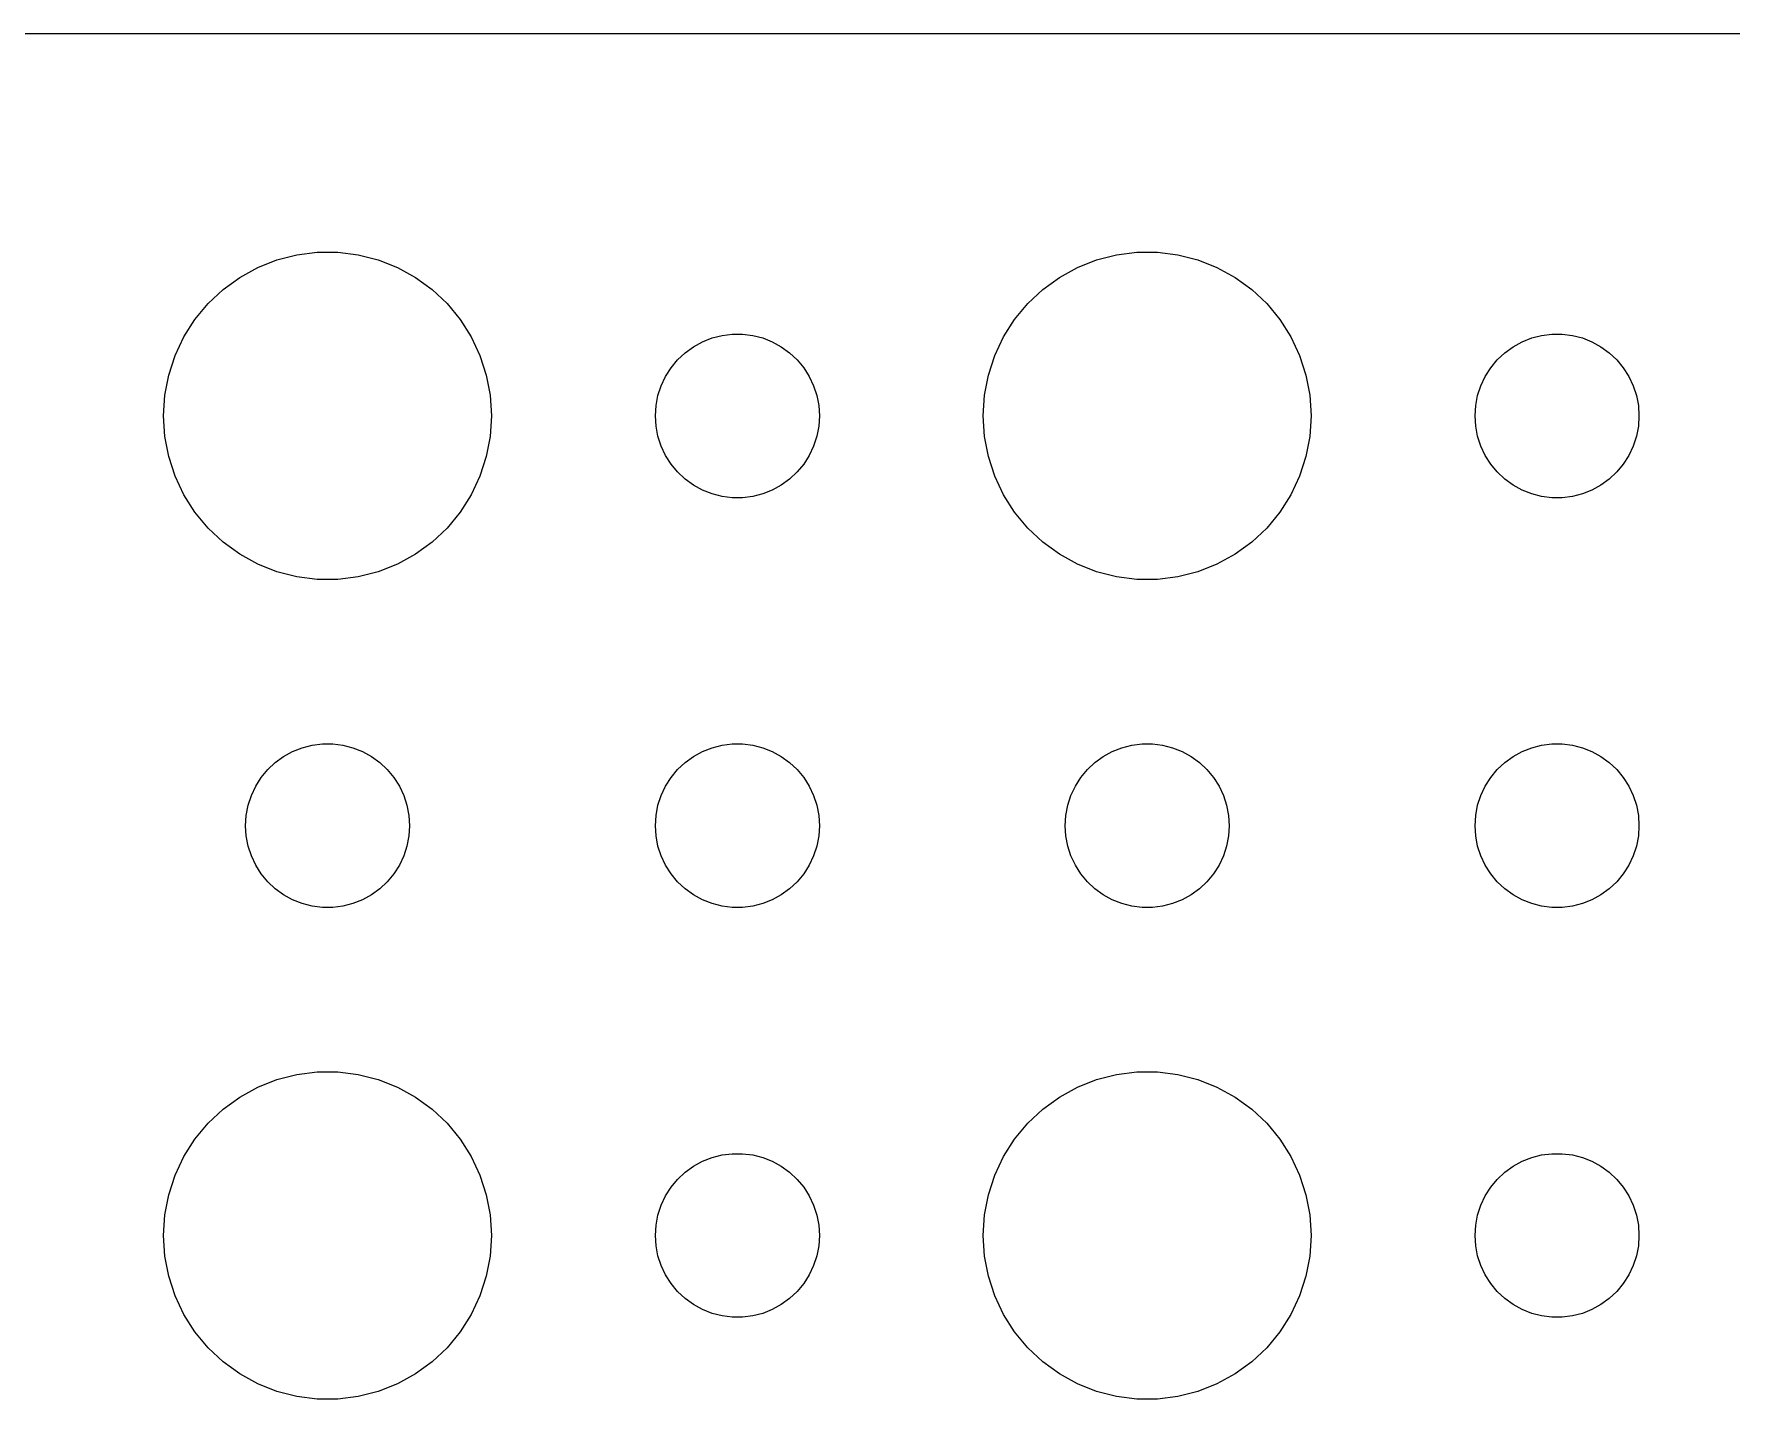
# Model space of a CAD drawing. Header units: metres. Extents: x -134 to 134, y 176 to 394.
# Drawn here: x -102.87 to -71.81, y 369.01 to 393.99 of the extents above; entities that cross this region are included whole.
import ezdxf

# ---------------------------------------------------------------- set-up
doc = ezdxf.new("R2010")
doc.units = ezdxf.units.M

msp = doc.modelspace()

# ---------------------------------------------------------------- linework, layer by layer
for p, q in [((129.814, 393.99), (-129.814, 393.99)), ((-98.7773, 389.714), (-98.427, 389.853)), ((-98.427, 389.853), (-98.0621, 389.947)), ((-98.0621, 389.947), (-97.6884, 389.994)), ((-97.6884, 389.994), (-97.3116, 389.994)), ((-97.3116, 389.994), (-96.9379, 389.947)), ((-96.9379, 389.947), (-96.573, 389.853)), ((-96.573, 389.853), (-96.2227, 389.714)), ((-83.7773, 389.714), (-83.427, 389.853)), ((-83.427, 389.853), (-83.0621, 389.947)), ((-83.0621, 389.947), (-82.6884, 389.994)), ((-82.6884, 389.994), (-82.3116, 389.994)), ((-82.3116, 389.994), (-81.9379, 389.947)), ((-81.9379, 389.947), (-81.573, 389.853)), ((-81.573, 389.853), (-81.2227, 389.714)), ((-99.4123, 389.312), (-99.1075, 389.533)), ((-99.1075, 389.533), (-98.7773, 389.714)), ((-96.2227, 389.714), (-95.8925, 389.533)), ((-95.8925, 389.533), (-95.5877, 389.312)), ((-84.4123, 389.312), (-84.1075, 389.533)), ((-84.1075, 389.533), (-83.7773, 389.714)), ((-81.2227, 389.714), (-80.8925, 389.533)), ((-80.8925, 389.533), (-80.5877, 389.312)), ((-99.6869, 389.054), (-99.4123, 389.312)), ((-95.5877, 389.312), (-95.3131, 389.054)), ((-84.6869, 389.054), (-84.4123, 389.312)), ((-80.5877, 389.312), (-80.3131, 389.054)), ((-99.927, 388.763), (-99.6869, 389.054)), ((-95.3131, 389.054), (-95.073, 388.763)), ((-84.927, 388.763), (-84.6869, 389.054)), ((-80.3131, 389.054), (-80.073, 388.763)), ((-100.129, 388.445), (-99.927, 388.763)), ((-95.073, 388.763), (-94.8711, 388.445)), ((-85.1289, 388.445), (-84.927, 388.763)), ((-80.073, 388.763), (-79.8711, 388.445)), ((-100.289, 388.104), (-100.129, 388.445)), ((-94.8711, 388.445), (-94.7107, 388.104)), ((-90.9561, 388.156), (-90.8037, 388.266)), ((-90.8037, 388.266), (-90.6387, 388.357)), ((-90.6387, 388.357), (-90.4635, 388.427)), ((-90.4635, 388.427), (-90.2811, 388.473)), ((-90.2811, 388.473), (-90.0942, 388.497)), ((-90.0942, 388.497), (-89.9058, 388.497)), ((-89.9058, 388.497), (-89.7189, 388.473)), ((-89.7189, 388.473), (-89.5365, 388.427)), ((-89.5365, 388.427), (-89.3613, 388.357)), ((-89.3613, 388.357), (-89.1963, 388.266)), ((-89.1963, 388.266), (-89.0439, 388.156)), ((-85.2893, 388.104), (-85.1289, 388.445)), ((-79.8711, 388.445), (-79.7107, 388.104)), ((-75.9561, 388.156), (-75.8037, 388.266)), ((-75.8037, 388.266), (-75.6387, 388.357)), ((-75.6387, 388.357), (-75.4635, 388.427)), ((-75.4635, 388.427), (-75.2811, 388.473)), ((-75.2811, 388.473), (-75.0942, 388.497)), ((-75.0942, 388.497), (-74.9058, 388.497)), ((-74.9058, 388.497), (-74.7189, 388.473)), ((-74.7189, 388.473), (-74.5365, 388.427)), ((-74.5365, 388.427), (-74.3613, 388.357)), ((-74.3613, 388.357), (-74.1963, 388.266)), ((-74.1963, 388.266), (-74.0439, 388.156)), ((-100.406, 387.746), (-100.289, 388.104)), ((-94.7107, 388.104), (-94.5943, 387.746)), ((-91.2135, 387.882), (-91.0934, 388.027)), ((-91.0934, 388.027), (-90.9561, 388.156)), ((-89.0439, 388.156), (-88.9065, 388.027)), ((-88.9065, 388.027), (-88.7865, 387.882)), ((-85.4057, 387.746), (-85.2893, 388.104)), ((-79.7107, 388.104), (-79.5943, 387.746)), ((-76.2135, 387.882), (-76.0934, 388.027)), ((-76.0934, 388.027), (-75.9561, 388.156)), ((-74.0439, 388.156), (-73.9065, 388.027)), ((-73.9065, 388.027), (-73.7865, 387.882)), ((-100.476, 387.376), (-100.406, 387.746)), ((-94.5943, 387.746), (-94.5237, 387.376)), ((-91.3947, 387.552), (-91.3145, 387.723)), ((-91.3145, 387.723), (-91.2135, 387.882)), ((-88.7865, 387.882), (-88.6855, 387.723)), ((-88.6855, 387.723), (-88.6053, 387.552)), ((-85.4763, 387.376), (-85.4057, 387.746)), ((-79.5943, 387.746), (-79.5237, 387.376)), ((-76.3947, 387.552), (-76.3145, 387.723)), ((-76.3145, 387.723), (-76.2135, 387.882)), ((-73.7865, 387.882), (-73.6855, 387.723)), ((-73.6855, 387.723), (-73.6053, 387.552)), ((-100.5, 387), (-100.476, 387.376)), ((-94.5237, 387.376), (-94.5, 387)), ((-91.4882, 387.188), (-91.4529, 387.373)), ((-91.4529, 387.373), (-91.3947, 387.552)), ((-88.6053, 387.552), (-88.5471, 387.373)), ((-88.5471, 387.373), (-88.5118, 387.188)), ((-85.5, 387), (-85.4763, 387.376)), ((-79.5237, 387.376), (-79.5, 387)), ((-76.4882, 387.188), (-76.4529, 387.373)), ((-76.4529, 387.373), (-76.3947, 387.552)), ((-73.6053, 387.552), (-73.5471, 387.373)), ((-73.5471, 387.373), (-73.5118, 387.188)), ((-100.476, 386.624), (-100.5, 387)), ((-94.5, 387), (-94.5237, 386.624)), ((-91.5, 387), (-91.4882, 387.188)), ((-91.4882, 386.812), (-91.5, 387)), ((-88.5118, 387.188), (-88.5, 387)), ((-88.5, 387), (-88.5118, 386.812)), ((-85.4763, 386.624), (-85.5, 387)), ((-79.5, 387), (-79.5237, 386.624)), ((-76.5, 387), (-76.4882, 387.188)), ((-76.4882, 386.812), (-76.5, 387)), ((-73.5118, 387.188), (-73.5, 387)), ((-73.5, 387), (-73.5118, 386.812)), ((-91.4529, 386.627), (-91.4882, 386.812)), ((-88.5118, 386.812), (-88.5471, 386.627)), ((-76.4529, 386.627), (-76.4882, 386.812)), ((-73.5118, 386.812), (-73.5471, 386.627)), ((-100.406, 386.254), (-100.476, 386.624)), ((-94.5237, 386.624), (-94.5943, 386.254)), ((-91.3947, 386.448), (-91.4529, 386.627)), ((-91.3145, 386.277), (-91.3947, 386.448)), ((-88.6053, 386.448), (-88.6855, 386.277)), ((-88.5471, 386.627), (-88.6053, 386.448)), ((-85.4057, 386.254), (-85.4763, 386.624)), ((-79.5237, 386.624), (-79.5943, 386.254)), ((-76.3947, 386.448), (-76.4529, 386.627)), ((-76.3145, 386.277), (-76.3947, 386.448)), ((-73.6053, 386.448), (-73.6855, 386.277)), ((-73.5471, 386.627), (-73.6053, 386.448)), ((-100.289, 385.896), (-100.406, 386.254)), ((-94.5943, 386.254), (-94.7107, 385.896)), ((-91.2135, 386.118), (-91.3145, 386.277)), ((-91.0934, 385.973), (-91.2135, 386.118)), ((-88.7865, 386.118), (-88.9065, 385.973)), ((-88.6855, 386.277), (-88.7865, 386.118)), ((-85.2893, 385.896), (-85.4057, 386.254)), ((-79.5943, 386.254), (-79.7107, 385.896)), ((-76.2135, 386.118), (-76.3145, 386.277)), ((-76.0934, 385.973), (-76.2135, 386.118)), ((-73.7865, 386.118), (-73.9065, 385.973)), ((-73.6855, 386.277), (-73.7865, 386.118)), ((-100.129, 385.555), (-100.289, 385.896)), ((-94.7107, 385.896), (-94.8711, 385.555)), ((-90.9561, 385.844), (-91.0934, 385.973)), ((-90.8037, 385.734), (-90.9561, 385.844)), ((-89.0439, 385.844), (-89.1963, 385.734)), ((-88.9065, 385.973), (-89.0439, 385.844)), ((-85.1289, 385.555), (-85.2893, 385.896)), ((-79.7107, 385.896), (-79.8711, 385.555)), ((-75.9561, 385.844), (-76.0934, 385.973)), ((-75.8037, 385.734), (-75.9561, 385.844)), ((-74.0439, 385.844), (-74.1963, 385.734)), ((-73.9065, 385.973), (-74.0439, 385.844)), ((-99.927, 385.237), (-100.129, 385.555)), ((-94.8711, 385.555), (-95.073, 385.237)), ((-90.6387, 385.643), (-90.8037, 385.734)), ((-90.4635, 385.573), (-90.6387, 385.643)), ((-90.2811, 385.527), (-90.4635, 385.573)), ((-90.0942, 385.503), (-90.2811, 385.527)), ((-89.9058, 385.503), (-90.0942, 385.503)), ((-89.7189, 385.527), (-89.9058, 385.503)), ((-89.5365, 385.573), (-89.7189, 385.527)), ((-89.3613, 385.643), (-89.5365, 385.573)), ((-89.1963, 385.734), (-89.3613, 385.643)), ((-84.927, 385.237), (-85.1289, 385.555)), ((-79.8711, 385.555), (-80.073, 385.237)), ((-75.6387, 385.643), (-75.8037, 385.734)), ((-75.4635, 385.573), (-75.6387, 385.643)), ((-75.2811, 385.527), (-75.4635, 385.573)), ((-75.0942, 385.503), (-75.2811, 385.527)), ((-74.9058, 385.503), (-75.0942, 385.503)), ((-74.7189, 385.527), (-74.9058, 385.503)), ((-74.5365, 385.573), (-74.7189, 385.527)), ((-74.3613, 385.643), (-74.5365, 385.573)), ((-74.1963, 385.734), (-74.3613, 385.643)), ((-99.6869, 384.946), (-99.927, 385.237)), ((-95.073, 385.237), (-95.3131, 384.946)), ((-84.6869, 384.946), (-84.927, 385.237)), ((-80.073, 385.237), (-80.3131, 384.946)), ((-99.4123, 384.688), (-99.6869, 384.946)), ((-95.3131, 384.946), (-95.5877, 384.688)), ((-84.4123, 384.688), (-84.6869, 384.946)), ((-80.3131, 384.946), (-80.5877, 384.688)), ((-99.1075, 384.467), (-99.4123, 384.688)), ((-95.5877, 384.688), (-95.8925, 384.467)), ((-84.1075, 384.467), (-84.4123, 384.688)), ((-80.5877, 384.688), (-80.8925, 384.467)), ((-98.7773, 384.286), (-99.1075, 384.467)), ((-98.427, 384.147), (-98.7773, 384.286)), ((-96.2227, 384.286), (-96.573, 384.147)), ((-95.8925, 384.467), (-96.2227, 384.286)), ((-83.7773, 384.286), (-84.1075, 384.467)), ((-83.427, 384.147), (-83.7773, 384.286)), ((-81.2227, 384.286), (-81.573, 384.147)), ((-80.8925, 384.467), (-81.2227, 384.286)), ((-98.0621, 384.053), (-98.427, 384.147)), ((-97.6884, 384.006), (-98.0621, 384.053)), ((-97.3116, 384.006), (-97.6884, 384.006)), ((-96.9379, 384.053), (-97.3116, 384.006)), ((-96.573, 384.147), (-96.9379, 384.053)), ((-83.0621, 384.053), (-83.427, 384.147)), ((-82.6884, 384.006), (-83.0621, 384.053)), ((-82.3116, 384.006), (-82.6884, 384.006)), ((-81.9379, 384.053), (-82.3116, 384.006)), ((-81.573, 384.147), (-81.9379, 384.053)), ((-98.3037, 380.766), (-98.1387, 380.857)), ((-98.1387, 380.857), (-97.9635, 380.927)), ((-97.9635, 380.927), (-97.7811, 380.973)), ((-97.7811, 380.973), (-97.5942, 380.997)), ((-97.5942, 380.997), (-97.4058, 380.997)), ((-97.4058, 380.997), (-97.2189, 380.973)), ((-97.2189, 380.973), (-97.0365, 380.927)), ((-97.0365, 380.927), (-96.8613, 380.857)), ((-96.8613, 380.857), (-96.6963, 380.766)), ((-90.8037, 380.766), (-90.6387, 380.857)), ((-90.6387, 380.857), (-90.4635, 380.927)), ((-90.4635, 380.927), (-90.2811, 380.973)), ((-90.2811, 380.973), (-90.0942, 380.997)), ((-90.0942, 380.997), (-89.9058, 380.997)), ((-89.9058, 380.997), (-89.7189, 380.973)), ((-89.7189, 380.973), (-89.5365, 380.927)), ((-89.5365, 380.927), (-89.3613, 380.857)), ((-89.3613, 380.857), (-89.1963, 380.766)), ((-83.3037, 380.766), (-83.1387, 380.857)), ((-83.1387, 380.857), (-82.9635, 380.927)), ((-82.9635, 380.927), (-82.7811, 380.973)), ((-82.7811, 380.973), (-82.5942, 380.997)), ((-82.5942, 380.997), (-82.4058, 380.997)), ((-82.4058, 380.997), (-82.2189, 380.973)), ((-82.2189, 380.973), (-82.0365, 380.927)), ((-82.0365, 380.927), (-81.8613, 380.857)), ((-81.8613, 380.857), (-81.6963, 380.766)), ((-75.8037, 380.766), (-75.6387, 380.857)), ((-75.6387, 380.857), (-75.4635, 380.927)), ((-75.4635, 380.927), (-75.2811, 380.973)), ((-75.2811, 380.973), (-75.0942, 380.997)), ((-75.0942, 380.997), (-74.9058, 380.997)), ((-74.9058, 380.997), (-74.7189, 380.973)), ((-74.7189, 380.973), (-74.5365, 380.927)), ((-74.5365, 380.927), (-74.3613, 380.857)), ((-74.3613, 380.857), (-74.1963, 380.766)), ((-98.7135, 380.382), (-98.5934, 380.527)), ((-98.5934, 380.527), (-98.4561, 380.656)), ((-98.4561, 380.656), (-98.3037, 380.766)), ((-96.6963, 380.766), (-96.5439, 380.656)), ((-96.5439, 380.656), (-96.4065, 380.527)), ((-96.4065, 380.527), (-96.2865, 380.382)), ((-91.2135, 380.382), (-91.0934, 380.527)), ((-91.0934, 380.527), (-90.9561, 380.656)), ((-90.9561, 380.656), (-90.8037, 380.766)), ((-89.1963, 380.766), (-89.0439, 380.656)), ((-89.0439, 380.656), (-88.9065, 380.527)), ((-88.9065, 380.527), (-88.7865, 380.382)), ((-83.7135, 380.382), (-83.5934, 380.527)), ((-83.5934, 380.527), (-83.4561, 380.656)), ((-83.4561, 380.656), (-83.3037, 380.766)), ((-81.6963, 380.766), (-81.5439, 380.656)), ((-81.5439, 380.656), (-81.4065, 380.527)), ((-81.4065, 380.527), (-81.2865, 380.382)), ((-76.2135, 380.382), (-76.0934, 380.527)), ((-76.0934, 380.527), (-75.9561, 380.656)), ((-75.9561, 380.656), (-75.8037, 380.766)), ((-74.1963, 380.766), (-74.0439, 380.656)), ((-74.0439, 380.656), (-73.9065, 380.527)), ((-73.9065, 380.527), (-73.7865, 380.382)), ((-98.8947, 380.052), (-98.8145, 380.223)), ((-98.8145, 380.223), (-98.7135, 380.382)), ((-96.2865, 380.382), (-96.1855, 380.223)), ((-96.1855, 380.223), (-96.1053, 380.052)), ((-91.3947, 380.052), (-91.3145, 380.223)), ((-91.3145, 380.223), (-91.2135, 380.382)), ((-88.7865, 380.382), (-88.6855, 380.223)), ((-88.6855, 380.223), (-88.6053, 380.052)), ((-83.8947, 380.052), (-83.8145, 380.223)), ((-83.8145, 380.223), (-83.7135, 380.382)), ((-81.2865, 380.382), (-81.1855, 380.223)), ((-81.1855, 380.223), (-81.1053, 380.052)), ((-76.3947, 380.052), (-76.3145, 380.223)), ((-76.3145, 380.223), (-76.2135, 380.382)), ((-73.7865, 380.382), (-73.6855, 380.223)), ((-73.6855, 380.223), (-73.6053, 380.052)), ((-98.9882, 379.688), (-98.9529, 379.873)), ((-98.9529, 379.873), (-98.8947, 380.052)), ((-96.1053, 380.052), (-96.0471, 379.873)), ((-96.0471, 379.873), (-96.0118, 379.688)), ((-91.4882, 379.688), (-91.4529, 379.873)), ((-91.4529, 379.873), (-91.3947, 380.052)), ((-88.6053, 380.052), (-88.5471, 379.873)), ((-88.5471, 379.873), (-88.5118, 379.688)), ((-83.9882, 379.688), (-83.9529, 379.873)), ((-83.9529, 379.873), (-83.8947, 380.052)), ((-81.1053, 380.052), (-81.0471, 379.873)), ((-81.0471, 379.873), (-81.0118, 379.688)), ((-76.4882, 379.688), (-76.4529, 379.873)), ((-76.4529, 379.873), (-76.3947, 380.052)), ((-73.6053, 380.052), (-73.5471, 379.873)), ((-73.5471, 379.873), (-73.5118, 379.688)), ((-99, 379.5), (-98.9882, 379.688)), ((-96.0118, 379.688), (-96, 379.5)), ((-91.5, 379.5), (-91.4882, 379.688)), ((-88.5118, 379.688), (-88.5, 379.5)), ((-84, 379.5), (-83.9882, 379.688)), ((-81.0118, 379.688), (-81, 379.5)), ((-76.5, 379.5), (-76.4882, 379.688)), ((-73.5118, 379.688), (-73.5, 379.5)), ((-98.9882, 379.312), (-99, 379.5)), ((-98.9529, 379.127), (-98.9882, 379.312)), ((-96.0118, 379.312), (-96.0471, 379.127)), ((-96, 379.5), (-96.0118, 379.312)), ((-91.4882, 379.312), (-91.5, 379.5)), ((-91.4529, 379.127), (-91.4882, 379.312)), ((-88.5118, 379.312), (-88.5471, 379.127)), ((-88.5, 379.5), (-88.5118, 379.312)), ((-83.9882, 379.312), (-84, 379.5)), ((-83.9529, 379.127), (-83.9882, 379.312)), ((-81.0118, 379.312), (-81.0471, 379.127)), ((-81, 379.5), (-81.0118, 379.312)), ((-76.4882, 379.312), (-76.5, 379.5)), ((-76.4529, 379.127), (-76.4882, 379.312)), ((-73.5118, 379.312), (-73.5471, 379.127)), ((-73.5, 379.5), (-73.5118, 379.312)), ((-98.8947, 378.948), (-98.9529, 379.127)), ((-98.8145, 378.777), (-98.8947, 378.948)), ((-96.1053, 378.948), (-96.1855, 378.777)), ((-96.0471, 379.127), (-96.1053, 378.948)), ((-91.3947, 378.948), (-91.4529, 379.127)), ((-91.3145, 378.777), (-91.3947, 378.948)), ((-88.6053, 378.948), (-88.6855, 378.777)), ((-88.5471, 379.127), (-88.6053, 378.948)), ((-83.8947, 378.948), (-83.9529, 379.127)), ((-83.8145, 378.777), (-83.8947, 378.948)), ((-81.1053, 378.948), (-81.1855, 378.777)), ((-81.0471, 379.127), (-81.1053, 378.948)), ((-76.3947, 378.948), (-76.4529, 379.127)), ((-76.3145, 378.777), (-76.3947, 378.948)), ((-73.6053, 378.948), (-73.6855, 378.777)), ((-73.5471, 379.127), (-73.6053, 378.948)), ((-98.7135, 378.618), (-98.8145, 378.777)), ((-98.5934, 378.473), (-98.7135, 378.618)), ((-96.2865, 378.618), (-96.4065, 378.473)), ((-96.1855, 378.777), (-96.2865, 378.618)), ((-91.2135, 378.618), (-91.3145, 378.777)), ((-91.0934, 378.473), (-91.2135, 378.618)), ((-88.7865, 378.618), (-88.9065, 378.473)), ((-88.6855, 378.777), (-88.7865, 378.618)), ((-83.7135, 378.618), (-83.8145, 378.777)), ((-83.5934, 378.473), (-83.7135, 378.618)), ((-81.2865, 378.618), (-81.4065, 378.473)), ((-81.1855, 378.777), (-81.2865, 378.618)), ((-76.2135, 378.618), (-76.3145, 378.777)), ((-76.0934, 378.473), (-76.2135, 378.618)), ((-73.7865, 378.618), (-73.9065, 378.473)), ((-73.6855, 378.777), (-73.7865, 378.618)), ((-98.4561, 378.344), (-98.5934, 378.473)), ((-98.3037, 378.234), (-98.4561, 378.344)), ((-96.5439, 378.344), (-96.6963, 378.234)), ((-96.4065, 378.473), (-96.5439, 378.344)), ((-90.9561, 378.344), (-91.0934, 378.473)), ((-90.8037, 378.234), (-90.9561, 378.344)), ((-89.0439, 378.344), (-89.1963, 378.234)), ((-88.9065, 378.473), (-89.0439, 378.344)), ((-83.4561, 378.344), (-83.5934, 378.473)), ((-83.3037, 378.234), (-83.4561, 378.344)), ((-81.5439, 378.344), (-81.6963, 378.234)), ((-81.4065, 378.473), (-81.5439, 378.344)), ((-75.9561, 378.344), (-76.0934, 378.473)), ((-75.8037, 378.234), (-75.9561, 378.344)), ((-74.0439, 378.344), (-74.1963, 378.234)), ((-73.9065, 378.473), (-74.0439, 378.344)), ((-98.1387, 378.143), (-98.3037, 378.234)), ((-97.9635, 378.073), (-98.1387, 378.143)), ((-97.7811, 378.027), (-97.9635, 378.073)), ((-97.5942, 378.003), (-97.7811, 378.027)), ((-97.4058, 378.003), (-97.5942, 378.003)), ((-97.2189, 378.027), (-97.4058, 378.003)), ((-97.0365, 378.073), (-97.2189, 378.027)), ((-96.8613, 378.143), (-97.0365, 378.073)), ((-96.6963, 378.234), (-96.8613, 378.143)), ((-90.6387, 378.143), (-90.8037, 378.234)), ((-90.4635, 378.073), (-90.6387, 378.143)), ((-90.2811, 378.027), (-90.4635, 378.073)), ((-90.0942, 378.003), (-90.2811, 378.027)), ((-89.9058, 378.003), (-90.0942, 378.003)), ((-89.7189, 378.027), (-89.9058, 378.003)), ((-89.5365, 378.073), (-89.7189, 378.027)), ((-89.3613, 378.143), (-89.5365, 378.073)), ((-89.1963, 378.234), (-89.3613, 378.143)), ((-83.1387, 378.143), (-83.3037, 378.234)), ((-82.9635, 378.073), (-83.1387, 378.143)), ((-82.7811, 378.027), (-82.9635, 378.073)), ((-82.5942, 378.003), (-82.7811, 378.027)), ((-82.4058, 378.003), (-82.5942, 378.003)), ((-82.2189, 378.027), (-82.4058, 378.003)), ((-82.0365, 378.073), (-82.2189, 378.027)), ((-81.8613, 378.143), (-82.0365, 378.073)), ((-81.6963, 378.234), (-81.8613, 378.143)), ((-75.6387, 378.143), (-75.8037, 378.234)), ((-75.4635, 378.073), (-75.6387, 378.143)), ((-75.2811, 378.027), (-75.4635, 378.073)), ((-75.0942, 378.003), (-75.2811, 378.027)), ((-74.9058, 378.003), (-75.0942, 378.003)), ((-74.7189, 378.027), (-74.9058, 378.003)), ((-74.5365, 378.073), (-74.7189, 378.027)), ((-74.3613, 378.143), (-74.5365, 378.073)), ((-74.1963, 378.234), (-74.3613, 378.143)), ((-98.427, 374.853), (-98.0621, 374.947)), ((-98.0621, 374.947), (-97.6884, 374.994)), ((-97.6884, 374.994), (-97.3116, 374.994)), ((-97.3116, 374.994), (-96.9379, 374.947)), ((-96.9379, 374.947), (-96.573, 374.853)), ((-83.427, 374.853), (-83.0621, 374.947)), ((-83.0621, 374.947), (-82.6884, 374.994)), ((-82.6884, 374.994), (-82.3116, 374.994)), ((-82.3116, 374.994), (-81.9379, 374.947)), ((-81.9379, 374.947), (-81.573, 374.853)), ((-99.1075, 374.533), (-98.7773, 374.714)), ((-98.7773, 374.714), (-98.427, 374.853)), ((-96.573, 374.853), (-96.2227, 374.714)), ((-96.2227, 374.714), (-95.8925, 374.533)), ((-84.1075, 374.533), (-83.7773, 374.714)), ((-83.7773, 374.714), (-83.427, 374.853)), ((-81.573, 374.853), (-81.2227, 374.714)), ((-81.2227, 374.714), (-80.8925, 374.533)), ((-99.6869, 374.054), (-99.4123, 374.312)), ((-99.4123, 374.312), (-99.1075, 374.533)), ((-95.8925, 374.533), (-95.5877, 374.312)), ((-95.5877, 374.312), (-95.3131, 374.054)), ((-84.6869, 374.054), (-84.4123, 374.312)), ((-84.4123, 374.312), (-84.1075, 374.533)), ((-80.8925, 374.533), (-80.5877, 374.312)), ((-80.5877, 374.312), (-80.3131, 374.054)), ((-99.927, 373.763), (-99.6869, 374.054)), ((-95.3131, 374.054), (-95.073, 373.763)), ((-84.927, 373.763), (-84.6869, 374.054)), ((-80.3131, 374.054), (-80.073, 373.763)), ((-100.129, 373.445), (-99.927, 373.763)), ((-95.073, 373.763), (-94.8711, 373.445)), ((-85.1289, 373.445), (-84.927, 373.763)), ((-80.073, 373.763), (-79.8711, 373.445)), ((-100.289, 373.104), (-100.129, 373.445)), ((-94.8711, 373.445), (-94.7107, 373.104)), ((-90.8037, 373.266), (-90.6387, 373.357)), ((-90.6387, 373.357), (-90.4635, 373.427)), ((-90.4635, 373.427), (-90.2811, 373.473)), ((-90.2811, 373.473), (-90.0942, 373.497)), ((-90.0942, 373.497), (-89.9058, 373.497)), ((-89.9058, 373.497), (-89.7189, 373.473)), ((-89.7189, 373.473), (-89.5365, 373.427)), ((-89.5365, 373.427), (-89.3613, 373.357)), ((-89.3613, 373.357), (-89.1963, 373.266)), ((-85.2893, 373.104), (-85.1289, 373.445)), ((-79.8711, 373.445), (-79.7107, 373.104)), ((-75.8037, 373.266), (-75.6387, 373.357)), ((-75.6387, 373.357), (-75.4635, 373.427)), ((-75.4635, 373.427), (-75.2811, 373.473)), ((-75.2811, 373.473), (-75.0942, 373.497)), ((-75.0942, 373.497), (-74.9058, 373.497)), ((-74.9058, 373.497), (-74.7189, 373.473)), ((-74.7189, 373.473), (-74.5365, 373.427)), ((-74.5365, 373.427), (-74.3613, 373.357)), ((-74.3613, 373.357), (-74.1963, 373.266)), ((-100.406, 372.746), (-100.289, 373.104)), ((-94.7107, 373.104), (-94.5943, 372.746)), ((-91.2135, 372.882), (-91.0934, 373.027)), ((-91.0934, 373.027), (-90.9561, 373.156)), ((-90.9561, 373.156), (-90.8037, 373.266)), ((-89.1963, 373.266), (-89.0439, 373.156)), ((-89.0439, 373.156), (-88.9065, 373.027)), ((-88.9065, 373.027), (-88.7865, 372.882)), ((-85.4057, 372.746), (-85.2893, 373.104)), ((-79.7107, 373.104), (-79.5943, 372.746)), ((-76.2135, 372.882), (-76.0934, 373.027)), ((-76.0934, 373.027), (-75.9561, 373.156)), ((-75.9561, 373.156), (-75.8037, 373.266)), ((-74.1963, 373.266), (-74.0439, 373.156)), ((-74.0439, 373.156), (-73.9065, 373.027)), ((-73.9065, 373.027), (-73.7865, 372.882)), ((-100.476, 372.376), (-100.406, 372.746)), ((-94.5943, 372.746), (-94.5237, 372.376)), ((-91.3947, 372.552), (-91.3145, 372.723)), ((-91.3145, 372.723), (-91.2135, 372.882)), ((-88.7865, 372.882), (-88.6855, 372.723)), ((-88.6855, 372.723), (-88.6053, 372.552)), ((-85.4763, 372.376), (-85.4057, 372.746)), ((-79.5943, 372.746), (-79.5237, 372.376)), ((-76.3947, 372.552), (-76.3145, 372.723)), ((-76.3145, 372.723), (-76.2135, 372.882)), ((-73.7865, 372.882), (-73.6855, 372.723)), ((-73.6855, 372.723), (-73.6053, 372.552)), ((-91.4529, 372.373), (-91.3947, 372.552)), ((-88.6053, 372.552), (-88.5471, 372.373)), ((-76.4529, 372.373), (-76.3947, 372.552)), ((-73.6053, 372.552), (-73.5471, 372.373)), ((-100.5, 372), (-100.476, 372.376)), ((-94.5237, 372.376), (-94.5, 372)), ((-91.5, 372), (-91.4882, 372.188)), ((-91.4882, 372.188), (-91.4529, 372.373)), ((-88.5471, 372.373), (-88.5118, 372.188)), ((-88.5118, 372.188), (-88.5, 372)), ((-85.5, 372), (-85.4763, 372.376)), ((-79.5237, 372.376), (-79.5, 372)), ((-76.5, 372), (-76.4882, 372.188)), ((-76.4882, 372.188), (-76.4529, 372.373)), ((-73.5471, 372.373), (-73.5118, 372.188)), ((-73.5118, 372.188), (-73.5, 372)), ((-100.476, 371.624), (-100.5, 372)), ((-94.5, 372), (-94.5237, 371.624)), ((-91.4882, 371.812), (-91.5, 372)), ((-91.4529, 371.627), (-91.4882, 371.812)), ((-88.5118, 371.812), (-88.5471, 371.627)), ((-88.5, 372), (-88.5118, 371.812)), ((-85.4763, 371.624), (-85.5, 372)), ((-79.5, 372), (-79.5237, 371.624)), ((-76.4882, 371.812), (-76.5, 372)), ((-76.4529, 371.627), (-76.4882, 371.812)), ((-73.5118, 371.812), (-73.5471, 371.627)), ((-73.5, 372), (-73.5118, 371.812)), ((-100.406, 371.254), (-100.476, 371.624)), ((-94.5237, 371.624), (-94.5943, 371.254)), ((-91.3947, 371.448), (-91.4529, 371.627)), ((-88.5471, 371.627), (-88.6053, 371.448)), ((-85.4057, 371.254), (-85.4763, 371.624)), ((-79.5237, 371.624), (-79.5943, 371.254)), ((-76.3947, 371.448), (-76.4529, 371.627)), ((-73.5471, 371.627), (-73.6053, 371.448)), ((-100.289, 370.896), (-100.406, 371.254)), ((-94.5943, 371.254), (-94.7107, 370.896)), ((-91.3145, 371.277), (-91.3947, 371.448)), ((-91.2135, 371.118), (-91.3145, 371.277)), ((-88.6855, 371.277), (-88.7865, 371.118)), ((-88.6053, 371.448), (-88.6855, 371.277)), ((-85.2893, 370.896), (-85.4057, 371.254)), ((-79.5943, 371.254), (-79.7107, 370.896)), ((-76.3145, 371.277), (-76.3947, 371.448)), ((-76.2135, 371.118), (-76.3145, 371.277)), ((-73.6855, 371.277), (-73.7865, 371.118)), ((-73.6053, 371.448), (-73.6855, 371.277)), ((-100.129, 370.555), (-100.289, 370.896)), ((-94.7107, 370.896), (-94.8711, 370.555)), ((-91.0934, 370.973), (-91.2135, 371.118)), ((-90.9561, 370.844), (-91.0934, 370.973)), ((-90.8037, 370.734), (-90.9561, 370.844)), ((-89.0439, 370.844), (-89.1963, 370.734)), ((-88.9065, 370.973), (-89.0439, 370.844)), ((-88.7865, 371.118), (-88.9065, 370.973)), ((-85.1289, 370.555), (-85.2893, 370.896)), ((-79.7107, 370.896), (-79.8711, 370.555)), ((-76.0934, 370.973), (-76.2135, 371.118)), ((-75.9561, 370.844), (-76.0934, 370.973)), ((-75.8037, 370.734), (-75.9561, 370.844)), ((-74.0439, 370.844), (-74.1963, 370.734)), ((-73.9065, 370.973), (-74.0439, 370.844)), ((-73.7865, 371.118), (-73.9065, 370.973)), ((-99.927, 370.237), (-100.129, 370.555)), ((-94.8711, 370.555), (-95.073, 370.237)), ((-90.6387, 370.643), (-90.8037, 370.734)), ((-90.4635, 370.573), (-90.6387, 370.643)), ((-90.2811, 370.527), (-90.4635, 370.573)), ((-90.0942, 370.503), (-90.2811, 370.527)), ((-89.7189, 370.527), (-89.9058, 370.503)), ((-89.5365, 370.573), (-89.7189, 370.527)), ((-89.3613, 370.643), (-89.5365, 370.573)), ((-89.1963, 370.734), (-89.3613, 370.643)), ((-84.927, 370.237), (-85.1289, 370.555)), ((-79.8711, 370.555), (-80.073, 370.237)), ((-75.6387, 370.643), (-75.8037, 370.734)), ((-75.4635, 370.573), (-75.6387, 370.643)), ((-75.2811, 370.527), (-75.4635, 370.573)), ((-75.0942, 370.503), (-75.2811, 370.527)), ((-74.7189, 370.527), (-74.9058, 370.503)), ((-74.5365, 370.573), (-74.7189, 370.527)), ((-74.3613, 370.643), (-74.5365, 370.573)), ((-74.1963, 370.734), (-74.3613, 370.643)), ((-99.6869, 369.946), (-99.927, 370.237)), ((-95.073, 370.237), (-95.3131, 369.946)), ((-89.9058, 370.503), (-90.0942, 370.503)), ((-84.6869, 369.946), (-84.927, 370.237)), ((-80.073, 370.237), (-80.3131, 369.946)), ((-74.9058, 370.503), (-75.0942, 370.503)), ((-99.4123, 369.688), (-99.6869, 369.946)), ((-95.3131, 369.946), (-95.5877, 369.688)), ((-84.4123, 369.688), (-84.6869, 369.946)), ((-80.3131, 369.946), (-80.5877, 369.688)), ((-99.1075, 369.467), (-99.4123, 369.688)), ((-95.5877, 369.688), (-95.8925, 369.467)), ((-84.1075, 369.467), (-84.4123, 369.688)), ((-80.5877, 369.688), (-80.8925, 369.467)), ((-98.7773, 369.286), (-99.1075, 369.467)), ((-98.427, 369.147), (-98.7773, 369.286)), ((-96.2227, 369.286), (-96.573, 369.147)), ((-95.8925, 369.467), (-96.2227, 369.286)), ((-83.7773, 369.286), (-84.1075, 369.467)), ((-83.427, 369.147), (-83.7773, 369.286)), ((-81.2227, 369.286), (-81.573, 369.147)), ((-80.8925, 369.467), (-81.2227, 369.286)), ((-98.0621, 369.053), (-98.427, 369.147)), ((-97.6884, 369.006), (-98.0621, 369.053)), ((-97.3116, 369.006), (-97.6884, 369.006)), ((-96.9379, 369.053), (-97.3116, 369.006)), ((-96.573, 369.147), (-96.9379, 369.053)), ((-83.0621, 369.053), (-83.427, 369.147)), ((-82.6884, 369.006), (-83.0621, 369.053)), ((-82.3116, 369.006), (-82.6884, 369.006)), ((-81.9379, 369.053), (-82.3116, 369.006)), ((-81.573, 369.147), (-81.9379, 369.053))]:
    msp.add_line(p, q)

doc.saveas('drawing.dxf')
